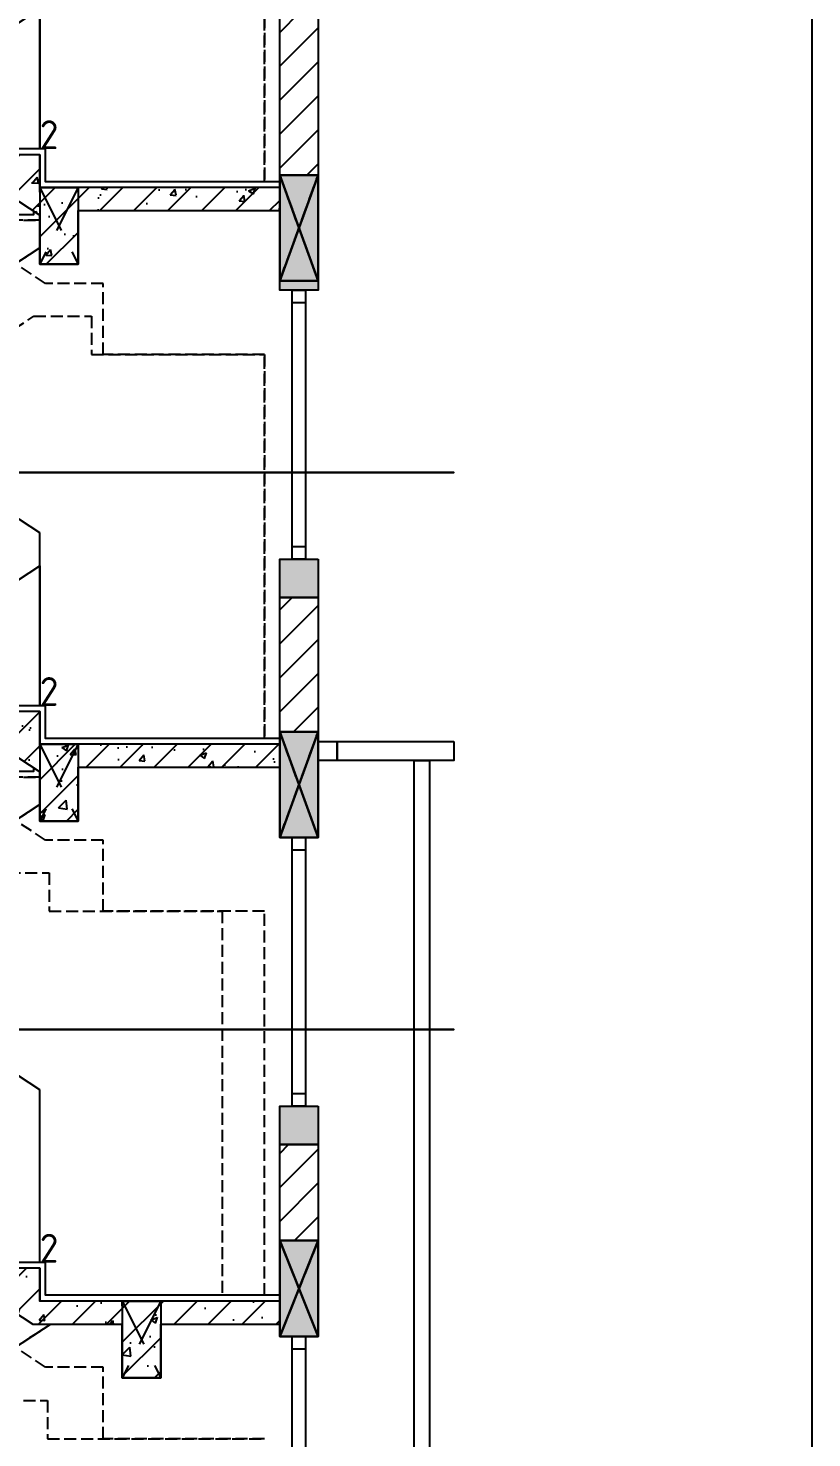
# Model space of a CAD drawing. Header units: millimetres. Extents: x -714894 to -19295, y 3400 to 234118.
# Drawn here: x -425729 to -421647, y 141716 to 149058 of the extents above; entities that cross this region are included whole.
import ezdxf

# ---------------------------------------------------------------- set-up
doc = ezdxf.new("R2010")
doc.units = ezdxf.units.MM
doc.header["$LTSCALE"] = 500
for name, pattern in [('DASH', [0.35, 0.25, -0.1]), ('DASHED', [0.75, 0.5, -0.25]), ('HIDDEN', [0.375, 0.25, -0.125])]:
    doc.linetypes.add(name, pattern=pattern)
for name, color, linetype in [('A_WALL_HACH', 251, 'Continuous'), ('AD-LEVL-HIGH', 61, 'Continuous'), ('AE-ABOV', 154, 'HIDDEN'), ('AE-ELEV-4-RAIL', 251, 'Continuous'), ('AE-FLOR', 151, 'Continuous'), ('AE-FNSH', 11, 'Continuous'), ('AE-STRU-HACH', 40, 'Continuous'), ('AE-WALL', 255, 'Continuous'), ('AE-WALL-HACH', 15, 'Continuous'), ('AE-WIND', 11, 'Continuous'), ('C-SHET-SHET', 144, 'Continuous'), ('C-XREF-INT', 7, 'Continuous'), ('S_BEAM', 4, 'DASHED')]:
    doc.layers.add(name, color=color, linetype=linetype)
doc.layers.add('DEFPOINTS-1', color=251, linetype='Continuous', plot=False)
doc.layers.add('DEFPOINTS-2', color=7, linetype='DASH', plot=False)
doc.styles.add('TH-STYLE3', font='tssdeng.shx', dxfattribs={"width": 0.65, "bigfont": 'tssdchn.shx'})
pattern_1 = [(45, (0, 0), (-88.38834764831843, 88.38834764831844), []), (49.99999999999999, (0, 0), (358.6300913003767, -31.37606749129755), [37.5, -412.5]), (355, (0, 0), (-69.3756668065, 376.0960668500059), [30, -330]), (100.4514, (29.88584, -2.61467), (289.2546908570108, 344.7197710304768), [31.870095, -350.571056]), (46.18420000000002, (0, 100), (533.6205243128222, -82.75950716450905), [56.24999999999999, -618.7499999999999]), (96.6356, (44.4683725, 93.1033465), (467.3313527743517, 487.0589354502209), [47.805144, -525.8565]), (351.1842, (0, 100), (467.3309725668136, 487.0593004626623), [45, -495]), (21, (50, 75), (298.4535260592309, -201.3094453326694), [37.5, -412.5]), (326.0000000000001, (50, 75), (121.6576659607909, 362.5750225234265), [30, -330]), (71.4514, (74.8711165, 58.224197), (420.111314290745, 161.2652483549762), [31.870095, -350.571056]), (37.50000000000001, (0, 0), (6.079927658645334, 166.4469269156558), [0, -326, 0, -335, 0, -331.25]), (7.499999999999999, (0, 0), (131.5347687210743, 197.2058559411801), [0, -191, 0, -318.5, 0, -126.25]), (327.5, (-111.5, 0), (266.9112180862045, -11.27743586718988), [0, -125, 0, -390, 0, -517.5]), (317.5, (-161.5, 0), (291.5930846711931, 50.05249116615887), [0, -162.5, 0, -259, 0, -367.5])]
pattern_2 = [(45.05729577951308, (-0.08975566004072158, 89.75563012216624), (-88.47672717774192, 88.29995044119741), [])]
pattern_3 = [(45.05729577951308, (0, 0), (-88.4766917870652, 88.29991512123138), []), (50.05729577951308, (0, 0), (358.6612880476079, -31.01742177173642), [37.5, -412.5]), (355.0572957795131, (0, 0), (-69.75172812283684, 376.0265031467442), [30, -330]), (100.5086957795131, (29.88843972664547, -2.584782857646082), (288.9098265161002, 345.0088533132536), [31.870095, -350.571056]), (46.24149577951307, (-0.09999998333333417, 99.99995000000416), (533.7030169959535, -82.22584534938284), [56.25, -618.75]), (96.69289577951307, (44.37524693483282, 93.14776831341923), (466.844060254421, 487.5260231956593), [47.80514399999999, -525.8564999999999]), (351.2414957795131, (-0.09999998333333417, 99.99995000000416), (466.8436796820607, 487.5263878277107), [45, -495]), (21.05729577951309, (49.92497501250208, 75.04996249166979), (298.6546862442614, -201.0108912016381), [37.5, -412.5]), (326.0572957795131, (49.92497501250208, 75.04996249166979), (121.2950301698687, 362.6964988816149), [30, -330]), (71.50869577951308, (74.81285487714891, 58.29903899192541), (419.9498390136279, 161.6852789666309), [31.870095, -350.571056]), (37.55729577951308, (0, 0), (5.913477719507256, 166.4529236188446), [0, -326, 0, -335, 0, -331.25]), (7.557295779513084, (0, 0), (131.3374971306219, 197.337292085059), [0, -191, 0, -318.4999999999999, 0, -126.25]), (327.5572957795131, (-111.4999442500046, -0.1114999814166676), (266.9223620645942, -11.01051905487141), [0, -125, 0, -390, 0, -517.5]), (317.5572957795131, (-161.4999192500067, -0.1614999730833347), (291.5428863918389, 50.34405917598772), [0, -162.5, 0, -258.9999999999999, 0, -367.4999999999999])]

# ---------------------------------------------------------------- blocks, each defined once
blk = doc.blocks.new('2-11F_200805183930989060')
at = {"layer": 'AE-ABOV', "color": 11, "linetype": 'DASH', "ltscale": 0.5}
blk.add_lwpolyline([(2730, 3535.294117647059), (1890, 3535.294117647059), (1890, 3905.882352941176), (1590, 3905.882352941176), (-230, 5100), (-530, 5100), (-530, 4900), (-1430, 4900)], dxfattribs=at)
at = {"layer": 'AE-ABOV', "linetype": 'DASH', "ltscale": 0.5}
blk.add_lwpolyline([(-1690, 2000), (-850, 2000), (-850, 2370.588235294118), (-550, 2370.588235294118), (1530, 3735.294117647059), (1830, 3735.294117647059), (1830, 3535.294117647059), (2730, 3535.294117647059)], dxfattribs=at)
at = {"layer": 'AE-ELEV-4-RAIL', "linetype": 'Continuous', "ltscale": 0.5}
for points in [[(1560, 1705.882352941176), (1560, 2605.882352941177), (-260, 3800), (-260, 2900)], [(-520, 170.5882352941177), (-520, 1070.588235294118), (1560, 2435.294117647059), (1560, 1535.294117647059)]]:
    blk.add_lwpolyline(points, dxfattribs=at)
at = {"layer": 'AE-FLOR', "color": 154, "linetype": 'Continuous', "ltscale": 0.5}
for points in [[(-1990, -30), (-1990, 0), (-550, 0), (-550, 170.5882352941177), (-290, 170.5882352941177), (-290, 341.1764705882353), (-30, 341.1764705882353), (-30, 511.7647058823529), (230, 511.7647058823529), (230, 682.3529411764706), (490, 682.3529411764706), (490, 852.9411764705883), (750, 852.9411764705883), (750, 1023.529411764706), (1010, 1023.529411764706), (1010, 1194.117647058824), (1270, 1194.117647058824), (1270, 1364.705882352941), (1530, 1364.705882352941), (1530, 1535.294117647059), (2810, 1535.294117647059), (2810, 1505.294117647059)], [(2810, 1505.294117647059), (2810, 1385.294117647059), (1760, 1385.294117647059), (1760, 1105.294117647059), (1560, 1105.294117647059), (1560, 1191.18274736554), (-484.1474977088571, -150), (-720, -150), (-720, -430), (-920, -430), (-920, -150), (-1990, -150), (-1990, -30)]]:
    blk.add_lwpolyline(points, dxfattribs=at)
at = {"layer": 'AE-FLOR', "linetype": 'DASH', "ltscale": 0.5}
blk.add_lwpolyline([(1270, 1364.705882352941), (1530, 1364.705882352941), (1530, 1535.294117647059), (2810, 1535.294117647059), (2810, 1505.294117647059), (1560, 1505.294117647059), (1560, 1334.705882352941), (1300, 1334.705882352941)], dxfattribs=at)
at = {"layer": 'AE-FLOR', "color": 154, "linetype": 'DASH', "ltscale": 0.5}
for points in [[(2810, 1505.294117647059), (2810, 1385.294117647059), (1760, 1385.294117647059), (1760, 1105.294117647059), (1560, 1105.294117647059), (1560, 1191.18274736554), (-484.1474977088571, -150)], [(1300, 1334.705882352941), (1560, 1334.705882352941), (1560, 1505.294117647059), (2810, 1505.294117647059)]]:
    blk.add_lwpolyline(points, dxfattribs=at)
at = {"layer": 'DEFPOINTS-2', "linetype": 'DASH', "ltscale": 0.5}
for points in [[(2730, 3535.294117647059), (2730, 1535.294117647059)], [(2730, 1535.294117647059), (2730, 3535.294117647059)]]:
    blk.add_lwpolyline(points, dxfattribs=at)
at = {"layer": 'DEFPOINTS-1', "transparency": 33554531, "style": 'TH-STYLE3'}
blk.add_text('2', height=150, dxfattribs=at).set_placement((1560, 1705.294117647059))
blk.add_wipeout([(2810, 1505.294117647059), (2810, 1535.2941176470586), (1590.0000000000002, 1535.2941176470586), (1590.0000000000002, 1705.8823529411766), (1330.0000000000002, 1705.8823529411766), (1330.0000000000002, 1876.4705882352946), (1070, 1876.4705882352946), (1070, 2047.0588235294117), (810.0000000000002, 2047.0588235294117), (810.0000000000002, 2217.6470588235297), (550.0000000000001, 2217.6470588235297), (550.0000000000001, 2388.235294117647), (290.0000000000001, 2388.235294117647), (290.0000000000001, 2558.823529411765), (30.00000000000017, 2558.823529411765), (30.00000000000017, 2729.411764705883), (-229.9999999999999, 2729.411764705883), (-229.9999999999999, 2900), (-1990, 2900), (-1990, 2870), (-259.9999999999999, 2870), (-259.9999999999999, 2699.411764705883), (1.1368683772161603e-13, 2699.411764705883), (1.1368683772161603e-13, 2528.823529411765), (260.0000000000001, 2528.823529411765), (260.0000000000001, 2358.235294117647), (520.0000000000001, 2358.235294117647), (520.0000000000001, 2187.6470588235297), (780.0000000000002, 2187.6470588235297), (780.0000000000002, 2017.0588235294117), (1040, 2017.0588235294117), (1040, 1846.4705882352937), (1300, 1846.4705882352937), (1300, 1675.8823529411766), (1560.0000000000002, 1675.8823529411766), (1560.0000000000002, 1505.294117647059)]).dxf.layer = 'AE-FNSH'
at = {"layer": 'AE-FNSH', "linetype": 'Continuous', "ltscale": 0.5}
for points in [[(2810, 1505.294117647059), (2810, 1535.294117647059), (1590, 1535.294117647059), (1590, 1705.882352941176), (1330, 1705.882352941176)], [(1300, 1675.882352941176), (1560, 1675.882352941176), (1560, 1505.294117647059), (2810, 1505.294117647059)]]:
    blk.add_lwpolyline(points, dxfattribs=at)
blk.add_wipeout([(-1990, 2870), (-1990, 2750), (-720.0000000000002, 2750), (-720.0000000000002, 2470), (-520, 2470), (-520, 2726.476865012598), (1560.0000000000002, 1361.7709826596579), (1560.0000000000002, 1105.294117647059), (1760.0000000000005, 1105.294117647059), (1760.0000000000005, 1385.2941176470586), (2810, 1385.2941176470586), (2810, 1505.294117647059), (1560.0000000000002, 1505.294117647059), (1560.0000000000002, 1675.8823529411766), (1300, 1675.8823529411766), (1300, 1846.4705882352937), (1040, 1846.4705882352937), (1040, 2017.0588235294117), (780.0000000000002, 2017.0588235294117), (780.0000000000002, 2187.6470588235297), (520.0000000000001, 2187.6470588235297), (520.0000000000001, 2358.235294117647), (260.0000000000001, 2358.235294117647), (260.0000000000001, 2528.823529411765), (1.1368683772161603e-13, 2528.823529411765), (1.1368683772161603e-13, 2699.411764705883), (-259.9999999999999, 2699.411764705883), (-259.9999999999999, 2870)]).dxf.layer = 'AE-WALL'
at = {"layer": 'A_WALL_HACH'}
h = blk.add_hatch(dxfattribs=at)
h.set_pattern_fill('钢筋混凝土', color=30, scale=50, style=0)
h.set_pattern_definition(pattern_1)
h.paths.add_polyline_path([(-1990, 2870), (-1990, 2750), (-720, 2750), (-720, 2470), (-520, 2470), (-520, 2726.476865012598), (1560, 1361.770982659657), (1560, 1105.294117647059), (1760, 1105.294117647059), (1760, 1385.294117647059), (2810, 1385.294117647059), (2810, 1505.294117647059), (1560, 1505.294117647059), (1560, 1675.882352941176), (1300, 1675.882352941176), (1300, 1846.470588235294), (1040, 1846.470588235294), (1040, 2017.058823529412), (780, 2017.058823529412), (780, 2187.647058823529), (520, 2187.647058823529), (520, 2358.235294117647), (260, 2358.235294117647), (260, 2528.823529411765), (0, 2528.823529411765), (0, 2699.411764705882), (-260, 2699.411764705882), (-260, 2870)], flags=0)
at = {"layer": 'AE-WALL', "linetype": 'Continuous', "ltscale": 0.5}
blk.add_lwpolyline([(-520, 2726.476865012598), (1560, 1361.770982659657), (1560, 1105.294117647059), (1760, 1105.294117647059), (1760, 1385.294117647059), (2810, 1385.294117647059), (2810, 1505.294117647059), (1560, 1505.294117647059), (1560, 1675.882352941176), (1300, 1675.882352941176)], dxfattribs=at)
at = {"layer": 'S_BEAM', "color": 4, "linetype": 'DASHED'}
for points in [[(1760, 1505.294117647059), (1760, 1105.294117647059), (1560, 1105.294117647059), (1560, 1505.294117647059), (1760, 1505.294117647059), (1560, 1105.294117647059), (1560, 1505.294117647059), (1760, 1105.294117647059), (1760, 1505.294117647059), (1760, 1105.294117647059), (1560, 1105.294117647059), (1560, 1505.294117647059), (1760, 1505.294117647059), (1560, 1105.294117647059), (1560, 1505.294117647059), (1760, 1105.294117647059), (1760, 1505.294117647059), (1760, 1105.294117647059), (1760, 1505.294117647059), (1760, 1105.294117647059)], [(1560, 1505.294117647059), (1560, 1105.294117647059), (1760, 1105.294117647059), (1760, 1505.294117647059), (1560, 1505.294117647059), (1760, 1105.294117647059), (1760, 1505.294117647059), (1560, 1105.294117647059), (1560, 1505.294117647059), (1560, 1105.294117647059), (1760, 1105.294117647059), (1760, 1505.294117647059), (1560, 1505.294117647059), (1760, 1105.294117647059), (1760, 1505.294117647059), (1560, 1105.294117647059), (1560, 1505.294117647059), (1560, 1105.294117647059), (1560, 1505.294117647059), (1560, 1105.294117647059)], [(1560, 1505.294117647059), (1560, 1105.294117647059), (1760, 1105.294117647059), (1760, 1505.294117647059), (1560, 1505.294117647059), (1760, 1105.294117647059), (1760, 1505.294117647059), (1560, 1105.294117647059), (1560, 1505.294117647059), (1560, 1105.294117647059), (1760, 1105.294117647059), (1760, 1505.294117647059), (1560, 1505.294117647059), (1760, 1105.294117647059), (1760, 1505.294117647059), (1560, 1105.294117647059), (1560, 1505.294117647059), (1560, 1105.294117647059), (1560, 1505.294117647059), (1560, 1105.294117647059)]]:
    blk.add_lwpolyline(points, dxfattribs=at)
blk = doc.blocks.new('1F_200805183931068780')
at = {"layer": 'AE-ABOV', "color": 11, "linetype": 'DASH', "ltscale": 0.5}
blk.add_lwpolyline([(2730, 3535.294117647059), (1890, 3535.294117647059), (1890, 3905.882352941176), (1590, 3905.882352941176), (-230, 5100), (-530, 5100), (-530, 4900), (-1430, 4900)], dxfattribs=at)
at = {"layer": 'AE-ABOV', "linetype": 'DASH', "ltscale": 0.5}
blk.add_lwpolyline([(-1910, 2000), (-1070, 2000), (-1070, 2370.588235294118), (-770, 2370.588235294118), (1310, 3735.294117647059), (1610, 3735.294117647059), (1610, 3535.294117647059), (2510, 3535.294117647059)], dxfattribs=at)
at = {"layer": 'AE-ELEV-4-RAIL', "linetype": 'Continuous', "ltscale": 0.5}
blk.add_lwpolyline([(1560, 1705.882352941176), (1560, 2605.882352941177), (-260, 3800), (-260, 2900)], dxfattribs=at)
at = {"layer": 'AE-FLOR', "color": 154, "linetype": 'Continuous', "ltscale": 0.5}
for points in [[(-1990, -30), (-1990, 0), (-770, 0), (-770, 170.5882352941177), (-510, 170.5882352941177), (-510, 341.1764705882353), (-250, 341.1764705882353), (-250, 511.7647058823529), (10, 511.7647058823529), (10, 682.3529411764706), (270, 682.3529411764706), (270, 852.9411764705883), (530, 852.9411764705883), (530, 1023.529411764706), (790, 1023.529411764706), (790, 1194.117647058824), (1050, 1194.117647058824), (1050, 1364.705882352941), (1310, 1364.705882352941), (1310, 1535.294117647059), (2810, 1535.294117647059), (2810, 1505.294117647059)], [(2810, 1505.294117647059), (2810, 1385.294117647059), (2190, 1385.294117647059), (2190, 1105.294117647059), (1990, 1105.294117647059), (1990, 1395.294117647059), (1632.864793766881, 1395.294117647059), (-707.1352062331191, -140), (-740, -140), (-740, -380), (-940, -380), (-940, -150), (-1990, -150), (-1990, -30)]]:
    blk.add_lwpolyline(points, dxfattribs=at)
at = {"layer": 'AE-FLOR', "linetype": 'DASH', "ltscale": 0.5}
blk.add_lwpolyline([(1310, 1535.294117647059), (2810, 1535.294117647059), (2810, 1505.294117647059), (1340, 1505.294117647059)], dxfattribs=at)
at = {"layer": 'AE-FLOR', "color": 154, "linetype": 'DASH', "ltscale": 0.5}
for points in [[(2810, 1505.294117647059), (2810, 1385.294117647059), (2190, 1385.294117647059), (2190, 1105.294117647059), (1990, 1105.294117647059), (1990, 1395.294117647059), (1632.864793766881, 1395.294117647059), (-707.1352062331191, -140)], [(1340, 1505.294117647059), (2810, 1505.294117647059)]]:
    blk.add_lwpolyline(points, dxfattribs=at)
at = {"layer": 'DEFPOINTS-2', "linetype": 'DASH', "ltscale": 0.5}
for points in [[(2510, 3535.294117647059), (2510, 1535.294117647059)], [(2730, 1535.294117647059), (2730, 3535.294117647059)]]:
    blk.add_lwpolyline(points, dxfattribs=at)
at = {"layer": 'DEFPOINTS-1', "transparency": 33554531, "style": 'TH-STYLE3'}
blk.add_text('2', height=150, dxfattribs=at).set_placement((1560, 1705.294117647059))
blk.add_wipeout([(2810, 1505.294117647059), (2810, 1535.2941176470586), (1590.0000000000002, 1535.2941176470586), (1590.0000000000002, 1705.8823529411766), (1330.0000000000002, 1705.8823529411766), (1330.0000000000002, 1876.4705882352946), (1070, 1876.4705882352946), (1070, 2047.0588235294117), (810.0000000000002, 2047.0588235294117), (810.0000000000002, 2217.6470588235297), (550.0000000000001, 2217.6470588235297), (550.0000000000001, 2388.235294117647), (290.0000000000001, 2388.235294117647), (290.0000000000001, 2558.823529411765), (30.00000000000017, 2558.823529411765), (30.00000000000017, 2729.411764705883), (-229.9999999999999, 2729.411764705883), (-229.9999999999999, 2900), (-1990, 2900), (-1990, 2870), (-259.9999999999999, 2870), (-259.9999999999999, 2699.411764705883), (1.1368683772161603e-13, 2699.411764705883), (1.1368683772161603e-13, 2528.823529411765), (260.0000000000001, 2528.823529411765), (260.0000000000001, 2358.235294117647), (520.0000000000001, 2358.235294117647), (520.0000000000001, 2187.6470588235297), (780.0000000000002, 2187.6470588235297), (780.0000000000002, 2017.0588235294117), (1040, 2017.0588235294117), (1040, 1846.4705882352937), (1300, 1846.4705882352937), (1300, 1675.8823529411766), (1560.0000000000002, 1675.8823529411766), (1560.0000000000002, 1505.294117647059)]).dxf.layer = 'AE-FNSH'
at = {"layer": 'AE-FNSH', "linetype": 'Continuous', "ltscale": 0.5}
for points in [[(2810, 1505.294117647059), (2810, 1535.294117647059), (1590, 1535.294117647059), (1590, 1705.882352941176), (1330, 1705.882352941176)], [(1300, 1675.882352941176), (1560, 1675.882352941176), (1560, 1505.294117647059), (2810, 1505.294117647059)]]:
    blk.add_lwpolyline(points, dxfattribs=at)
blk.add_wipeout([(-1990, 2870), (-1990, 2750), (-919.9999999999998, 2750), (-919.9999999999998, 2470), (-720.0000000000002, 2470), (-720.0000000000002, 2750), (-555.8525022911416, 2750), (1524.147497708857, 1385.2941176470586), (1990.0000000000002, 1385.2941176470586), (1990.0000000000002, 1105.294117647059), (2190, 1105.294117647059), (2190, 1385.2941176470586), (2810, 1385.2941176470586), (2810, 1505.294117647059), (1560.0000000000002, 1505.294117647059), (1560.0000000000002, 1675.8823529411766), (1300, 1675.8823529411766), (1300, 1846.4705882352937), (1040, 1846.4705882352937), (1040, 2017.0588235294117), (780.0000000000002, 2017.0588235294117), (780.0000000000002, 2187.6470588235297), (520.0000000000001, 2187.6470588235297), (520.0000000000001, 2358.235294117647), (260.0000000000001, 2358.235294117647), (260.0000000000001, 2528.823529411765), (1.1368683772161603e-13, 2528.823529411765), (1.1368683772161603e-13, 2699.411764705883), (-259.9999999999999, 2699.411764705883), (-259.9999999999999, 2870)]).dxf.layer = 'AE-WALL'
at = {"layer": 'A_WALL_HACH'}
h = blk.add_hatch(dxfattribs=at)
h.set_pattern_fill('钢筋混凝土', color=30, scale=50, style=0)
h.set_pattern_definition(pattern_1)
h.paths.add_polyline_path([(-1990, 2870), (-1990, 2750), (-920, 2750), (-920, 2470), (-720, 2470), (-720, 2750), (-555.8525022911417, 2750), (1524.147497708857, 1385.294117647059), (1990, 1385.294117647059), (1990, 1105.294117647059), (2190, 1105.294117647059), (2190, 1385.294117647059), (2810, 1385.294117647059), (2810, 1505.294117647059), (1560, 1505.294117647059), (1560, 1675.882352941176), (1300, 1675.882352941176), (1300, 1846.470588235294), (1040, 1846.470588235294), (1040, 2017.058823529412), (780, 2017.058823529412), (780, 2187.647058823529), (520, 2187.647058823529), (520, 2358.235294117647), (260, 2358.235294117647), (260, 2528.823529411765), (0, 2528.823529411765), (0, 2699.411764705882), (-260, 2699.411764705882), (-260, 2870)], flags=0)
at = {"layer": 'AE-WALL', "linetype": 'Continuous', "ltscale": 0.5}
blk.add_lwpolyline([(-555.8525022911417, 2750), (1524.147497708857, 1385.294117647059), (1990, 1385.294117647059), (1990, 1105.294117647059), (2190, 1105.294117647059), (2190, 1385.294117647059), (2810, 1385.294117647059), (2810, 1505.294117647059), (1560, 1505.294117647059), (1560, 1675.882352941176), (1300, 1675.882352941176)], dxfattribs=at)
at = {"layer": 'S_BEAM', "color": 4, "linetype": 'DASHED'}
for points in [[(2190, 1505.294117647059), (2190, 1105.294117647059), (1990, 1105.294117647059), (1990, 1505.294117647059), (2190, 1505.294117647059), (1990, 1105.294117647059), (1990, 1505.294117647059), (2190, 1105.294117647059), (2190, 1505.294117647059), (2190, 1105.294117647059), (1990, 1105.294117647059), (1990, 1505.294117647059), (2190, 1505.294117647059), (1990, 1105.294117647059), (1990, 1505.294117647059), (2190, 1105.294117647059), (2190, 1505.294117647059), (2190, 1105.294117647059), (2190, 1505.294117647059), (2190, 1105.294117647059)], [(1990, 1505.294117647059), (1990, 1105.294117647059), (2190, 1105.294117647059), (2190, 1505.294117647059), (1990, 1505.294117647059), (2190, 1105.294117647059), (2190, 1505.294117647059), (1990, 1105.294117647059), (1990, 1505.294117647059), (1990, 1105.294117647059), (2190, 1105.294117647059), (2190, 1505.294117647059), (1990, 1505.294117647059), (2190, 1105.294117647059), (2190, 1505.294117647059), (1990, 1105.294117647059), (1990, 1505.294117647059), (1990, 1105.294117647059), (1990, 1505.294117647059), (1990, 1105.294117647059)], [(1990, 1505.294117647059), (1990, 1105.294117647059), (2190, 1105.294117647059), (2190, 1505.294117647059), (1990, 1505.294117647059), (2190, 1105.294117647059), (2190, 1505.294117647059), (1990, 1105.294117647059), (1990, 1505.294117647059), (1990, 1105.294117647059), (2190, 1105.294117647059), (2190, 1505.294117647059), (1990, 1505.294117647059), (2190, 1105.294117647059), (2190, 1505.294117647059), (1990, 1105.294117647059), (1990, 1505.294117647059), (1990, 1105.294117647059), (1990, 1505.294117647059), (1990, 1105.294117647059)]]:
    blk.add_lwpolyline(points, dxfattribs=at)
blk = doc.blocks.new('B1F_200805183931158232')
at = {"layer": 'AE-ABOV', "color": 11, "linetype": 'DASH', "ltscale": 0.5}
blk.add_lwpolyline([(2730, 5617.5), (1890, 5617.5), (1890, 5990.714285714285), (1590, 5990.714285714285), (30, 7030), (-270, 7030), (-270, 6830), (-1170, 6830)], dxfattribs=at)
at = {"layer": 'AE-ABOV', "linetype": 'DASH', "ltscale": 0.5}
blk.add_lwpolyline([(-1430, 4405), (-560, 4405), (-560, 4778.214285714285), (-260, 4778.214285714285), (1300, 5817.5), (1600, 5817.5), (1600, 5617.5), (2730, 5617.5)], dxfattribs=at)
blk = doc.blocks.new('3F_200910115521884283')
at = {"layer": 'AE-ELEV-4-RAIL', "linetype": 'Continuous', "ltscale": 0.5}
for points in [[(1560, 1705.882352941176), (1560, 2605.882352941177), (-260, 3800), (-260, 2900)], [(-520, 170.5882352941177), (-520, 1070.588235294118), (1560, 2435.294117647059), (1560, 1535.294117647059)]]:
    blk.add_lwpolyline(points, dxfattribs=at)
at = {"layer": 'AE-FLOR', "color": 154, "linetype": 'Continuous', "ltscale": 0.5}
for points in [[(-1990, -30), (-1990, 0), (-550, 0), (-550, 170.5882352941177), (-290, 170.5882352941177), (-290, 341.1764705882353), (-30, 341.1764705882353), (-30, 511.7647058823529), (230, 511.7647058823529), (230, 682.3529411764706), (490, 682.3529411764706), (490, 852.9411764705883), (750, 852.9411764705883), (750, 1023.529411764706), (1010, 1023.529411764706), (1010, 1194.117647058824), (1270, 1194.117647058824), (1270, 1364.705882352941), (1530, 1364.705882352941), (1530, 1535.294117647059), (2810, 1535.294117647059), (2810, 1505.294117647059)], [(2810, 1505.294117647059), (2810, 1385.294117647059), (1760, 1385.294117647059), (1760, 1105.294117647059), (1560, 1105.294117647059), (1560, 1191.18274736554), (-484.1474977088571, -150), (-520, -150), (-520, -430), (-720, -430), (-720, -150), (-1990, -150), (-1990, -30)]]:
    blk.add_lwpolyline(points, dxfattribs=at)
at = {"layer": 'AE-FLOR', "linetype": 'DASH', "ltscale": 0.5}
blk.add_lwpolyline([(1270, 1364.705882352941), (1530, 1364.705882352941), (1530, 1535.294117647059), (2810, 1535.294117647059), (2810, 1505.294117647059), (1560, 1505.294117647059), (1560, 1334.705882352941), (1300, 1334.705882352941)], dxfattribs=at)
at = {"layer": 'AE-FLOR', "color": 154, "linetype": 'DASH', "ltscale": 0.5}
for points in [[(2810, 1505.294117647059), (2810, 1385.294117647059), (1760, 1385.294117647059), (1760, 1105.294117647059), (1560, 1105.294117647059), (1560, 1191.18274736554), (-484.1474977088571, -150)], [(1300, 1334.705882352941), (1560, 1334.705882352941), (1560, 1505.294117647059), (2810, 1505.294117647059)]]:
    blk.add_lwpolyline(points, dxfattribs=at)
at = {"layer": 'DEFPOINTS-2', "linetype": 'DASH', "ltscale": 0.5}
for points in [[(2730, 3535.294117647059), (2730, 1535.294117647059)], [(2730, 1535.294117647059), (2730, 3535.294117647059)]]:
    blk.add_lwpolyline(points, dxfattribs=at)
at = {"layer": 'DEFPOINTS-1', "transparency": 33554531, "style": 'TH-STYLE3'}
blk.add_text('2', height=150, dxfattribs=at).set_placement((1560, 1705.294117647059))
blk.add_wipeout([(2810, 1505.294117647059), (2810, 1535.2941176470586), (1590.0000000000002, 1535.2941176470586), (1590.0000000000002, 1705.8823529411766), (1330.0000000000002, 1705.8823529411766), (1330.0000000000002, 1876.4705882352946), (1070, 1876.4705882352946), (1070, 2047.0588235294117), (810.0000000000002, 2047.0588235294117), (810.0000000000002, 2217.6470588235297), (550.0000000000001, 2217.6470588235297), (550.0000000000001, 2388.235294117647), (290.0000000000001, 2388.235294117647), (290.0000000000001, 2558.823529411765), (30.00000000000017, 2558.823529411765), (30.00000000000017, 2729.411764705883), (-229.9999999999999, 2729.411764705883), (-229.9999999999999, 2900), (-1990, 2900), (-1990, 2870), (-259.9999999999999, 2870), (-259.9999999999999, 2699.411764705883), (1.1368683772161603e-13, 2699.411764705883), (1.1368683772161603e-13, 2528.823529411765), (260.0000000000001, 2528.823529411765), (260.0000000000001, 2358.235294117647), (520.0000000000001, 2358.235294117647), (520.0000000000001, 2187.6470588235297), (780.0000000000002, 2187.6470588235297), (780.0000000000002, 2017.0588235294117), (1040, 2017.0588235294117), (1040, 1846.4705882352937), (1300, 1846.4705882352937), (1300, 1675.8823529411766), (1560.0000000000002, 1675.8823529411766), (1560.0000000000002, 1505.294117647059)]).dxf.layer = 'AE-FNSH'
at = {"layer": 'AE-FNSH', "linetype": 'Continuous', "ltscale": 0.5}
for points in [[(2810, 1505.294117647059), (2810, 1535.294117647059), (1590, 1535.294117647059), (1590, 1705.882352941176), (1330, 1705.882352941176)], [(1300, 1675.882352941176), (1560, 1675.882352941176), (1560, 1505.294117647059), (2810, 1505.294117647059)]]:
    blk.add_lwpolyline(points, dxfattribs=at)
blk.add_wipeout([(-1990, 2870), (-1990, 2750), (-720.0000000000002, 2750), (-720.0000000000002, 2470), (-520, 2470), (-520, 2726.476865012598), (1560.0000000000002, 1361.7709826596579), (1560.0000000000002, 1105.294117647059), (1760.0000000000005, 1105.294117647059), (1760.0000000000005, 1385.2941176470586), (2810, 1385.2941176470586), (2810, 1505.294117647059), (1560.0000000000002, 1505.294117647059), (1560.0000000000002, 1675.8823529411766), (1300, 1675.8823529411766), (1300, 1846.4705882352937), (1040, 1846.4705882352937), (1040, 2017.0588235294117), (780.0000000000002, 2017.0588235294117), (780.0000000000002, 2187.6470588235297), (520.0000000000001, 2187.6470588235297), (520.0000000000001, 2358.235294117647), (260.0000000000001, 2358.235294117647), (260.0000000000001, 2528.823529411765), (1.1368683772161603e-13, 2528.823529411765), (1.1368683772161603e-13, 2699.411764705883), (-259.9999999999999, 2699.411764705883), (-259.9999999999999, 2870)]).dxf.layer = 'AE-WALL'
at = {"layer": 'A_WALL_HACH'}
h = blk.add_hatch(dxfattribs=at)
h.set_pattern_fill('钢筋混凝土', color=30, scale=50, style=0)
h.set_pattern_definition(pattern_1)
h.paths.add_polyline_path([(-1990, 2870), (-1990, 2750), (-720, 2750), (-720, 2470), (-520, 2470), (-520, 2726.476865012598), (1560, 1361.770982659657), (1560, 1105.294117647059), (1760, 1105.294117647059), (1760, 1385.294117647059), (2810, 1385.294117647059), (2810, 1505.294117647059), (1560, 1505.294117647059), (1560, 1675.882352941176), (1300, 1675.882352941176), (1300, 1846.470588235294), (1040, 1846.470588235294), (1040, 2017.058823529412), (780, 2017.058823529412), (780, 2187.647058823529), (520, 2187.647058823529), (520, 2358.235294117647), (260, 2358.235294117647), (260, 2528.823529411765), (0, 2528.823529411765), (0, 2699.411764705882), (-260, 2699.411764705882), (-260, 2870)], flags=0)
at = {"layer": 'AE-WALL', "linetype": 'Continuous', "ltscale": 0.5}
blk.add_lwpolyline([(-520, 2726.476865012598), (1560, 1361.770982659657), (1560, 1105.294117647059), (1760, 1105.294117647059), (1760, 1385.294117647059), (2810, 1385.294117647059), (2810, 1505.294117647059), (1560, 1505.294117647059), (1560, 1675.882352941176), (1300, 1675.882352941176)], dxfattribs=at)
at = {"layer": 'S_BEAM', "color": 4, "linetype": 'DASHED'}
for points in [[(1760, 1505.294117647059), (1760, 1105.294117647059), (1560, 1105.294117647059), (1560, 1505.294117647059), (1760, 1505.294117647059), (1560, 1105.294117647059), (1560, 1505.294117647059), (1760, 1105.294117647059), (1760, 1505.294117647059), (1760, 1105.294117647059), (1560, 1105.294117647059), (1560, 1505.294117647059), (1760, 1505.294117647059), (1560, 1105.294117647059), (1560, 1505.294117647059), (1760, 1105.294117647059), (1760, 1505.294117647059), (1760, 1105.294117647059), (1760, 1505.294117647059), (1760, 1105.294117647059)], [(1560, 1505.294117647059), (1560, 1105.294117647059), (1760, 1105.294117647059), (1760, 1505.294117647059), (1560, 1505.294117647059), (1760, 1105.294117647059), (1760, 1505.294117647059), (1560, 1105.294117647059), (1560, 1505.294117647059), (1560, 1105.294117647059), (1760, 1105.294117647059), (1760, 1505.294117647059), (1560, 1505.294117647059), (1760, 1105.294117647059), (1760, 1505.294117647059), (1560, 1105.294117647059), (1560, 1505.294117647059), (1560, 1105.294117647059), (1560, 1505.294117647059), (1560, 1105.294117647059)], [(1560, 1505.294117647059), (1560, 1105.294117647059), (1760, 1105.294117647059), (1760, 1505.294117647059), (1560, 1505.294117647059), (1760, 1105.294117647059), (1760, 1505.294117647059), (1560, 1105.294117647059), (1560, 1505.294117647059), (1560, 1105.294117647059), (1760, 1105.294117647059), (1760, 1505.294117647059), (1560, 1505.294117647059), (1760, 1105.294117647059), (1760, 1505.294117647059), (1560, 1105.294117647059), (1560, 1505.294117647059), (1560, 1105.294117647059), (1560, 1505.294117647059), (1560, 1105.294117647059)]]:
    blk.add_lwpolyline(points, dxfattribs=at)
blk = doc.blocks.new('克隆_1号楼楼梯_200805183930801002')
at = {"layer": 'C-XREF-INT'}
blk.add_blockref('2-11F_200805183930989060', (0, 7730), dxfattribs=at)
for name, p in [('3F_200910115521884283', (0, 10630)), ('1F_200805183931068780', (0, 4830))]:
    blk.add_blockref(name, p, dxfattribs=at)
blk.add_blockref('B1F_200805183931158232', (0, 0), dxfattribs=at)
blk = doc.blocks.new('DXMX_View_SectionJoint_DEFAULT_200916171107478125')
at = {"layer": 'AE-STRU-HACH'}
h = blk.add_hatch(dxfattribs=at)
h.set_pattern_fill('钢筋混凝土', color=40, scale=50, angle=0.05729577951308232, style=0)
h.set_pattern_definition(pattern_3)
h.paths.add_polyline_path([(8249.455027363612, 4250), (8400, 4250), (8400, 4800), (8500, 4800), (8500, 16450), (8700, 16450), (8700, 0), (8400, 0), (8400, 4150), (8249.455027363612, 4150)], flags=0)
h.paths.add_polyline_path([(13700, 16000), (13700, 15800), (13500, 15800), (13500, 16000)], flags=0)
h.paths.add_polyline_path([(13700, 15100), (13700, 14550), (13500, 14550), (13500, 15100)], flags=0)
h.paths.add_polyline_path([(13900, 14150), (13900, 14050), (13800, 14050), (13800, 13050), (13500, 13050), (13500, 14150)], flags=0)
h.paths.add_polyline_path([(13700, 12200), (13700, 11600), (13500, 11600), (13500, 12200)], flags=0)
h.paths.add_polyline_path([(13700, 10200), (13700, 10000), (13500, 10000), (13500, 10200)], flags=0)
h.paths.add_polyline_path([(13700, 9300), (13700, 8750), (13500, 8750), (13500, 9300)], flags=0)
h.paths.add_polyline_path([(13700, 7350), (13700, 7150), (13500, 7150), (13500, 7350)], flags=0)
h.paths.add_polyline_path([(13700, 6650), (13700, 6150), (13500, 6150), (13500, 6650)], flags=0)
h.paths.add_polyline_path([(13700, 4950), (13700, 3250), (13500, 3250), (13500, 4950)], flags=0)
h.paths.add_polyline_path([(13500, 989.2856999999999), (13700, 989.2856999999999), (13700, 589.2857000000004), (13500, 589.2866999999997)], flags=0)
h = blk.add_hatch(dxfattribs=at)
h.set_pattern_fill('钢筋混凝土', color=40, scale=50, angle=0.05729577951308232, style=0)
h.set_pattern_definition(pattern_3)
h.paths.add_polyline_path([(8249.455027363612, 4250), (8400, 4250), (8400, 4800), (8500, 4800), (8500, 16450), (8700, 16450), (8700, 0), (8400, 0), (8400, 4150), (8249.455027363612, 4150)], flags=0)
h.paths.add_polyline_path([(13700, 16000), (13700, 15800), (13500, 15800), (13500, 16000)], flags=0)
h.paths.add_polyline_path([(13700, 15100), (13700, 14550), (13500, 14550), (13500, 15100)], flags=0)
h.paths.add_polyline_path([(13900, 14150), (13900, 14050), (13800, 14050), (13800, 13050), (13500, 13050), (13500, 14150)], flags=0)
h.paths.add_polyline_path([(13700, 12200), (13700, 11600), (13500, 11600), (13500, 12200)], flags=0)
h.paths.add_polyline_path([(13700, 10200), (13700, 10000), (13500, 10000), (13500, 10200)], flags=0)
h.paths.add_polyline_path([(13700, 9300), (13700, 8750), (13500, 8750), (13500, 9300)], flags=0)
h.paths.add_polyline_path([(13700, 7350), (13700, 7150), (13500, 7150), (13500, 7350)], flags=0)
h.paths.add_polyline_path([(13700, 6650), (13700, 6150), (13500, 6150), (13500, 6650)], flags=0)
h.paths.add_polyline_path([(13700, 4950), (13700, 3250), (13500, 3250), (13500, 4950)], flags=0)
h.paths.add_polyline_path([(13500, 989.2856999999999), (13700, 989.2856999999999), (13700, 589.2857000000004), (13500, 589.2866999999997)], flags=0)
at = {"layer": 'AE-WALL-HACH'}
h = blk.add_hatch(dxfattribs=at)
h.set_pattern_fill('普通砖', color=15, scale=50, angle=0.05729577951308232, style=0)
h.set_pattern_definition(pattern_2)
h.paths.add_polyline_path([(13700, 15800), (13700, 15100), (13500, 15100), (13500, 15800)], flags=0)
h.paths.add_polyline_path([(13700, 14550), (13700, 14150), (13500, 14150), (13500, 14550)], flags=0)
h.paths.add_polyline_path([(13700, 13050), (13700, 12200), (13500, 12200), (13500, 13050)], flags=0)
h.paths.add_polyline_path([(13700, 10000), (13700, 9300), (13500, 9300), (13500, 10000)], flags=0)
h.paths.add_polyline_path([(13700, 7150), (13700, 6650), (13500, 6650), (13500, 7150)], flags=0)
h.paths.add_polyline_path([(13700, 3250), (13700, 989.2856999999999), (13500, 989.2856999999999), (13500, 3250)], flags=0)
h.paths.add_polyline_path([(13700, 589.2857000000004), (13700, 0), (13500, 0), (13500, 589.2857000000004)], flags=0)
h = blk.add_hatch(dxfattribs=at)
h.set_pattern_fill('普通砖', color=15, scale=50, angle=0.05729577951308232, style=0)
h.set_pattern_definition(pattern_2)
h.paths.add_polyline_path([(13700, 15800), (13700, 15100), (13500, 15100), (13500, 15800)], flags=0)
h.paths.add_polyline_path([(13700, 14550), (13700, 14150), (13500, 14150), (13500, 14550)], flags=0)
h.paths.add_polyline_path([(13700, 13050), (13700, 12200), (13500, 12200), (13500, 13050)], flags=0)
h.paths.add_polyline_path([(13700, 10000), (13700, 9300), (13500, 9300), (13500, 10000)], flags=0)
h.paths.add_polyline_path([(13700, 7150), (13700, 6650), (13500, 6650), (13500, 7150)], flags=0)
h.paths.add_polyline_path([(13700, 3250), (13700, 989.2856999999999), (13500, 989.2856999999999), (13500, 3250)], flags=0)
h.paths.add_polyline_path([(13700, 589.2857000000004), (13700, 0), (13500, 0), (13500, 589.2857000000004)], flags=0)
at = {"layer": 'AD-LEVL-HIGH', "color": 1, "ltscale": 0.3}
for points in [[(8249.455027363612, 10650), (14406, 10650), (8249.455027363612, 10650), (14406, 10650)], [(8249.455027363612, 10650), (14406, 10650), (8249.455027363612, 10650), (14406, 10650)], [(8249.455027363612, 7750), (14406, 7750), (8249.455027363612, 7750), (14406, 7750)], [(8249.455027363612, 7750), (14406, 7750), (8249.455027363612, 7750), (14406, 7750)]]:
    blk.add_lwpolyline(points, dxfattribs=at)
at = {"layer": 'AE-FLOR', "ltscale": 0.3}
for points in [[(14406, 9250), (14406, 9150), (13800, 9150), (13800, 9250), (14406, 9250)], [(14406, 9250), (14406, 9150), (13800, 9150), (13800, 9250), (14406, 9250)], [(14280, 9150), (14280, 4900), (14200, 4900), (14200, 9150), (14280, 9150)], [(14280, 9150), (14280, 4900), (14200, 4900), (14200, 9150), (14280, 9150)]]:
    blk.add_lwpolyline(points, dxfattribs=at)
at = {"layer": 'AE-FNSH', "ltscale": 0.3}
blk.add_lwpolyline([(13800, 9250), (13800, 9150), (13700, 9150), (13700, 9250), (13800, 9250)], dxfattribs=at)
at = {"layer": 'AE-STRU-HACH', "color": 7, "ltscale": 0.3}
for points in [[(13700, 12200), (13700, 11600), (13500, 11600), (13500, 12200), (13700, 12200)], [(13700, 12200), (13700, 11600), (13500, 11600), (13500, 12200), (13700, 12200)], [(13700, 10200), (13700, 10000), (13500, 10000), (13500, 10200), (13700, 10200)], [(13700, 10200), (13700, 10000), (13500, 10000), (13500, 10200), (13700, 10200)], [(13700, 9300), (13700, 8750), (13500, 8750), (13500, 9300), (13700, 9300)], [(13700, 9300), (13700, 8750), (13500, 8750), (13500, 9300), (13700, 9300)], [(13700, 7350), (13700, 7150), (13500, 7150), (13500, 7350), (13700, 7350)], [(13700, 7350), (13700, 7150), (13500, 7150), (13500, 7350), (13700, 7350)], [(13700, 6650), (13700, 6150), (13500, 6150), (13500, 6650), (13700, 6650)], [(13700, 6650), (13700, 6150), (13500, 6150), (13500, 6650), (13700, 6650)]]:
    blk.add_lwpolyline(points, close=True, dxfattribs=at)
at = {"layer": 'AE-WALL', "ltscale": 0.3}
for points in [[(13700, 13050), (13700, 12200), (13500, 12200), (13500, 13050), (13700, 13050)], [(13700, 12200), (13700, 11600), (13500, 11600), (13500, 12200), (13700, 12200)], [(13700, 10200), (13700, 10000), (13500, 10000), (13500, 10200), (13700, 10200)], [(13700, 10000), (13700, 9300), (13500, 9300), (13500, 10000), (13700, 10000)], [(13700, 9300), (13700, 8750), (13500, 8750), (13500, 9300), (13700, 9300)], [(13700, 7350), (13700, 7150), (13500, 7150), (13500, 7350), (13700, 7350)], [(13700, 7150), (13700, 6650), (13500, 6650), (13500, 7150), (13700, 7150)], [(13700, 6650), (13700, 6150), (13500, 6150), (13500, 6650), (13700, 6650)]]:
    blk.add_lwpolyline(points, dxfattribs=at)
at = {"layer": 'AE-WALL-HACH', "color": 7, "ltscale": 0.3}
for points in [[(13700, 13050), (13700, 12200), (13500, 12200), (13500, 13050), (13700, 13050)], [(13700, 13050), (13700, 12200), (13500, 12200), (13500, 13050), (13700, 13050)], [(13700, 10000), (13700, 9300), (13500, 9300), (13500, 10000), (13700, 10000)], [(13700, 10000), (13700, 9300), (13500, 9300), (13500, 10000), (13700, 10000)], [(13700, 7150), (13700, 6650), (13500, 6650), (13500, 7150), (13700, 7150)], [(13700, 7150), (13700, 6650), (13500, 6650), (13500, 7150), (13700, 7150)]]:
    blk.add_lwpolyline(points, close=True, dxfattribs=at)
at = {"layer": 'AE-WIND', "ltscale": 0.3}
for points in [[(13635, 11600), (13635, 10200), (13565, 10200), (13565, 11600), (13635, 11600)], [(13635, 11600), (13635, 11534.04), (13565, 11534.04), (13565, 11600), (13635, 11600)], [(13635, 11600), (13635, 11534.04), (13565, 11534.04), (13565, 11600), (13635, 11600)], [(13635, 10265.96), (13635, 10200), (13565, 10200), (13565, 10265.96), (13635, 10265.96)], [(13635, 10265.96), (13635, 10200), (13565, 10200), (13565, 10265.96), (13635, 10265.96)], [(13635, 8750), (13635, 7350), (13565, 7350), (13565, 8750), (13635, 8750)], [(13635, 8750), (13635, 8684.04), (13565, 8684.04), (13565, 8750), (13635, 8750)], [(13635, 8750), (13635, 8684.04), (13565, 8684.04), (13565, 8750), (13635, 8750)], [(13635, 7415.96), (13635, 7350), (13565, 7350), (13565, 7415.96), (13635, 7415.96)], [(13635, 7415.96), (13635, 7350), (13565, 7350), (13565, 7415.96), (13635, 7415.96)], [(13635, 6150), (13635, 4950), (13565, 4950), (13565, 6150), (13635, 6150)], [(13635, 6150), (13635, 6084.04), (13565, 6084.04), (13565, 6150), (13635, 6150)], [(13635, 6150), (13635, 6084.04), (13565, 6084.04), (13565, 6150), (13635, 6150)]]:
    blk.add_lwpolyline(points, dxfattribs=at)
at = {"layer": 'DEFPOINTS-1', "ltscale": 0.3}
for points in [[(13500, 12200), (13700, 12200), (13500, 12200), (13700, 12200)], [(13500, 11650), (13500, 12200), (13500, 11650), (13500, 12200)], [(13700, 11650), (13500, 12200), (13700, 11650), (13500, 12200)], [(13700, 11650), (13500, 12200), (13700, 11650), (13500, 12200)], [(13500, 11650), (13700, 12200), (13500, 11650), (13700, 12200)], [(13500, 11650), (13700, 12200), (13500, 11650), (13700, 12200)], [(13700, 11650), (13700, 12200), (13700, 11650), (13700, 12200)], [(13500, 11650), (13700, 11650), (13500, 11650), (13700, 11650)], [(13500, 9300), (13700, 9300), (13500, 9300), (13700, 9300)], [(13500, 8750), (13500, 9300), (13500, 8750), (13500, 9300)], [(13700, 8750), (13500, 9300), (13700, 8750), (13500, 9300)], [(13700, 8750), (13500, 9300), (13700, 8750), (13500, 9300)], [(13500, 8750), (13700, 9300), (13500, 8750), (13700, 9300)], [(13500, 8750), (13700, 9300), (13500, 8750), (13700, 9300)], [(13700, 8750), (13700, 9300), (13700, 8750), (13700, 9300)], [(13500, 8750), (13700, 8750), (13500, 8750), (13700, 8750)], [(13500, 6650), (13700, 6650), (13500, 6650), (13700, 6650)], [(13500, 6150), (13500, 6650), (13500, 6150), (13500, 6650)], [(13700, 6150), (13500, 6650), (13700, 6150), (13500, 6650)], [(13700, 6150), (13500, 6650), (13700, 6150), (13500, 6650)], [(13500, 6150), (13700, 6650), (13500, 6150), (13700, 6650)], [(13500, 6150), (13700, 6650), (13500, 6150), (13700, 6650)], [(13700, 6150), (13700, 6650), (13700, 6150), (13700, 6650)], [(13500, 6150), (13700, 6150), (13500, 6150), (13700, 6150)]]:
    blk.add_lwpolyline(points, dxfattribs=at)
at = {"layer": 'DEFPOINTS-2', "ltscale": 0.3}
for points in [[(13635, 11600), (13635, 10200), (13565, 10200), (13565, 11600), (13635, 11600)], [(13635, 11600), (13635, 11534.04), (13565, 11534.04), (13565, 11600), (13635, 11600)], [(13635, 11600), (13635, 11534.04), (13565, 11534.04), (13565, 11600), (13635, 11600)], [(13635, 10265.96), (13635, 10200), (13565, 10200), (13565, 10265.96), (13635, 10265.96)], [(13635, 10265.96), (13635, 10200), (13565, 10200), (13565, 10265.96), (13635, 10265.96)], [(13800, 9250), (13800, 9150), (13700, 9150), (13700, 9250), (13800, 9250)], [(13635, 8750), (13635, 7350), (13565, 7350), (13565, 8750), (13635, 8750)], [(13635, 8750), (13635, 8684.04), (13565, 8684.04), (13565, 8750), (13635, 8750)], [(13635, 8750), (13635, 8684.04), (13565, 8684.04), (13565, 8750), (13635, 8750)], [(13635, 7415.96), (13635, 7350), (13565, 7350), (13565, 7415.96), (13635, 7415.96)], [(13635, 7415.96), (13635, 7350), (13565, 7350), (13565, 7415.96), (13635, 7415.96)], [(13635, 6150), (13635, 4950), (13565, 4950), (13565, 6150), (13635, 6150)], [(13635, 6150), (13635, 6084.04), (13565, 6084.04), (13565, 6150), (13635, 6150)], [(13635, 6150), (13635, 6084.04), (13565, 6084.04), (13565, 6150), (13635, 6150)]]:
    blk.add_lwpolyline(points, dxfattribs=at)
at = {"layer": 'S_BEAM', "ltscale": 0.3}
for points in [[(13500, 12200), (13700, 12200), (13500, 12200), (13700, 12200)], [(13500, 11650), (13500, 12200), (13500, 11650), (13500, 12200)], [(13700, 11650), (13500, 12200), (13700, 11650), (13500, 12200)], [(13700, 11650), (13500, 12200), (13700, 11650), (13500, 12200)], [(13500, 11650), (13700, 12200), (13500, 11650), (13700, 12200)], [(13500, 11650), (13700, 12200), (13500, 11650), (13700, 12200)], [(13700, 11650), (13700, 12200), (13700, 11650), (13700, 12200)], [(13500, 11650), (13700, 11650), (13500, 11650), (13700, 11650)], [(13500, 9300), (13700, 9300), (13500, 9300), (13700, 9300)], [(13500, 8750), (13500, 9300), (13500, 8750), (13500, 9300)], [(13700, 8750), (13500, 9300), (13700, 8750), (13500, 9300)], [(13700, 8750), (13500, 9300), (13700, 8750), (13500, 9300)], [(13500, 8750), (13700, 9300), (13500, 8750), (13700, 9300)], [(13500, 8750), (13700, 9300), (13500, 8750), (13700, 9300)], [(13700, 8750), (13700, 9300), (13700, 8750), (13700, 9300)], [(13500, 8750), (13700, 8750), (13500, 8750), (13700, 8750)], [(13500, 6650), (13700, 6650), (13500, 6650), (13700, 6650)], [(13500, 6150), (13500, 6650), (13500, 6150), (13500, 6650)], [(13700, 6150), (13500, 6650), (13700, 6150), (13500, 6650)], [(13700, 6150), (13500, 6650), (13700, 6150), (13500, 6650)], [(13500, 6150), (13700, 6650), (13500, 6150), (13700, 6650)], [(13500, 6150), (13700, 6650), (13500, 6150), (13700, 6650)], [(13700, 6150), (13700, 6650), (13700, 6150), (13700, 6650)], [(13500, 6150), (13700, 6150), (13500, 6150), (13700, 6150)]]:
    blk.add_lwpolyline(points, dxfattribs=at)

msp = doc.modelspace()

# ---------------------------------------------------------------- block references
at = {"layer": 'C-XREF-INT'}
msp.add_blockref('克隆_1号楼楼梯_200805183930801002', (-427228.8125969789, 136093.050084906), dxfattribs=at)

# ---------------------------------------------------------------- next in the draw order: linework, layer by layer
at = {"layer": 'C-SHET-SHET'}
msp.add_lwpolyline([(-441647.4806290437, 164747.7913268032), (-421647.4806307345, 164747.7913268032), (-421647.4806307345, 125947.7913268031), (-441647.4806290437, 125947.7913268031)], close=True, dxfattribs=at)

# ---------------------------------------------------------------- next in the draw order: block references
at = {"layer": 'C-XREF-INT'}
msp.add_blockref('DXMX_View_SectionJoint_DEFAULT_200916171107478125', (-437918.8125969789, 136093.050084906), dxfattribs=at)

doc.saveas('drawing.dxf')
